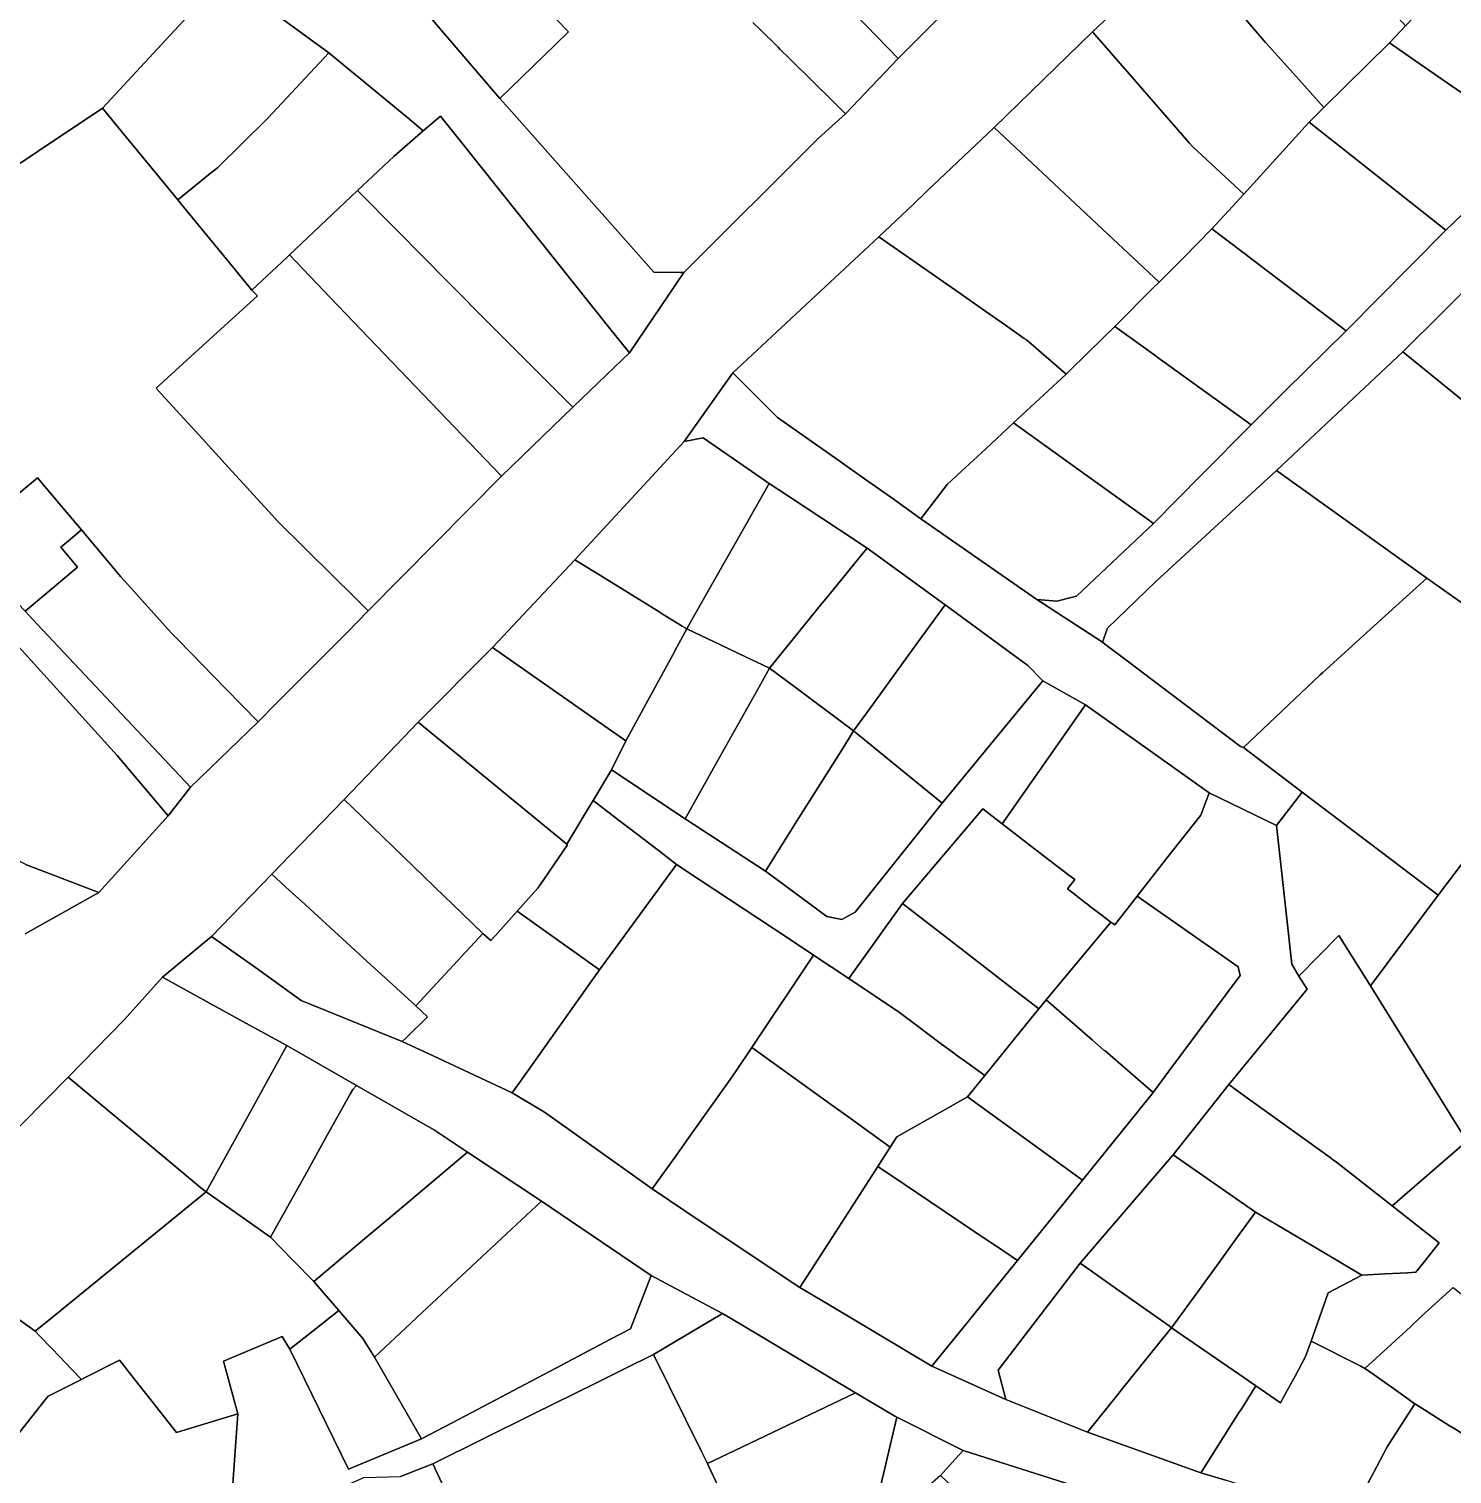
# Model space of a CAD drawing. Header units: inches. Extents: x 469561 to 471650, y 1000291 to 1003909.
# Drawn here: x 470920.8 to 471129.5, y 1000425.9 to 1000638 of the extents above; entities that cross this region are included whole.
import ezdxf

# ---------------------------------------------------------------- set-up
doc = ezdxf.new("R2010")
doc.units = ezdxf.units.IN
doc.header["$MEASUREMENT"] = 0
doc.layers.add('Gulele_10_08_New_Parcel', color=7, linetype='Continuous')

msp = doc.modelspace()

# ---------------------------------------------------------------- linework, layer by layer
at = {"layer": 'Gulele_10_08_New_Parcel'}
for points in [[(471026.8093, 1000668.3793), (471031.3986, 1000672.8843), (471034.7279, 1000676.1523), (471035.9494, 1000677.3514), (471064.296, 1000649.5757), (471063.9754, 1000649.2714), (471060.7964, 1000646.2539), (471048.285, 1000633.6128), (471027.8189, 1000654.7439), (471027.6516, 1000657.0037), (471027.4561, 1000659.6437)], [(471090.1893, 1000650.0793), (471095.8631, 1000656.1909), (471096.4093, 1000656.7793), (471100.4693, 1000661.0793), (471108.577, 1000653.4241), (471110.8865, 1000651.2435), (471110.9866, 1000651.1358), (471118.4693, 1000643.0793), (471122.6991, 1000638.4067), (471120.3198, 1000635.904), (471120.1748, 1000635.761), (471110.6981, 1000626.4169), (471107.0683, 1000630.4822), (471102.2493, 1000635.8793), (471102.1778, 1000635.9635), (471096.6417, 1000642.4819)], [(470975.8708, 1000645.4748), (470982.1047, 1000651.7086), (470982.5935, 1000652.1974), (470984.3189, 1000653.6573), (470986.3206, 1000651.588), (470987.9523, 1000649.9012), (470999.9232, 1000637.526), (470996.2769, 1000633.9905), (470989.8554, 1000627.7641), (470983.9915, 1000634.5862), (470978.1497, 1000641.3828), (470977.6894, 1000641.9182), (470976.3282, 1000643.5019)], [(471076.7646, 1000637.532), (471079.2276, 1000639.834), (471090.1893, 1000650.0793), (471096.6417, 1000642.4819), (471102.1778, 1000635.9635), (471102.2493, 1000635.8793), (471107.0683, 1000630.4822), (471110.6981, 1000626.4169), (471108.537, 1000624.286), (471108.4602, 1000624.2014), (471098.9543, 1000613.7389), (471093.5482, 1000618.753), (471091.4426, 1000620.706), (471090.9804, 1000621.2358), (471082.1426, 1000631.367)], [(471120.3198, 1000635.904), (471122.6991, 1000638.4067), (471125.4611, 1000641.312), (471133.0787, 1000648.6558), (471135.5665, 1000646.7772), (471137.3041, 1000645.4651), (471137.8035, 1000646.1239), (471138.6926, 1000647.3811), (471152.5227, 1000637.5988), (471156.0471, 1000635.106), (471151.5293, 1000629.6793), (471151.1198, 1000629.3217), (471150.2463, 1000628.5589), (471142.2784, 1000621.601), (471141.7834, 1000621.1254), (471137.444, 1000624.1133), (471132.1289, 1000627.7729), (471123.589, 1000633.653)], [(470931.5905, 1000626.3642), (470948.9451, 1000645.1378), (470949.4477, 1000645.6815), (470964.7597, 1000634.472), (470955.8093, 1000624.8793), (470948.437, 1000617.604), (470947.3727, 1000616.7445), (470942.6183, 1000612.9046), (470940.6194, 1000615.3443), (470934.4365, 1000622.8906)], [(471062.3552, 1000623.4805), (471076.7646, 1000637.532), (471082.1426, 1000631.367), (471090.9804, 1000621.2358), (471091.4426, 1000620.706), (471093.5482, 1000618.753), (471098.9543, 1000613.7389), (471097.3163, 1000611.9361), (471094.3066, 1000608.6235), (471090.1064, 1000604.3969), (471086.5437, 1000600.8119), (471082.0049, 1000605.0655), (471079.0535, 1000607.8315)], [(471108.537, 1000624.286), (471110.6981, 1000626.4169), (471120.1748, 1000635.761), (471120.3198, 1000635.904), (471123.589, 1000633.653), (471132.1289, 1000627.7729), (471137.444, 1000624.1133), (471141.7834, 1000621.1254), (471128.585, 1000608.4445), (471112.2533, 1000621.3494), (471111.6273, 1000621.8441)], [(470942.6183, 1000612.9046), (470947.3727, 1000616.7445), (470948.437, 1000617.604), (470955.8093, 1000624.8793), (470964.7597, 1000634.472), (470976.3468, 1000624.8986), (470978.6281, 1000623.0138), (470974.3587, 1000619.3175), (470968.977, 1000614.2413), (470968.0665, 1000613.3824), (470958.9819, 1000604.8136), (470958.6427, 1000604.4936), (470953.4909, 1000599.6344), (470949.7459, 1000604.2052), (470942.9827, 1000612.4598)], [(470968.977, 1000614.2413), (470974.3587, 1000619.3175), (470978.6281, 1000623.0138), (470981.1293, 1000625.1793), (470984.4556, 1000621.0105), (471006.0074, 1000593.9998), (471008.8597, 1000590.425), (471005.5198, 1000587.2205), (471000.5487, 1000582.451), (470988.4119, 1000594.6718), (470982.4384, 1000600.6867), (470974.7298, 1000608.4487), (470974.2069, 1000608.9752), (470969.6485, 1000613.5651)], [(471045.4397, 1000607.46), (471050.4715, 1000612.2255), (471052.5022, 1000614.1488), (471062.3552, 1000623.4805), (471079.0535, 1000607.8315), (471082.0049, 1000605.0655), (471086.5437, 1000600.8119), (471085.6942, 1000599.957), (471080.0761, 1000594.3036), (471078.4051, 1000592.6744), (471073.4989, 1000587.8908), (471072.9161, 1000587.3226), (471067.443, 1000592.038), (471067.0987, 1000592.3346), (471066.782, 1000592.5557), (471064.0267, 1000594.4799), (471061.6424, 1000596.1449), (471056.5232, 1000599.7199), (471051.0661, 1000603.5308)], [(471094.3066, 1000608.6235), (471097.3163, 1000611.9361), (471098.9543, 1000613.7389), (471108.4602, 1000624.2014), (471108.537, 1000624.286), (471111.6273, 1000621.8441), (471112.2533, 1000621.3494), (471128.585, 1000608.4445), (471113.9965, 1000593.6771), (471101.3649, 1000603.2656), (471099.0579, 1000605.0168)], [(470958.9819, 1000604.8136), (470968.0665, 1000613.3824), (470968.977, 1000614.2413), (470969.6485, 1000613.5651), (470974.2069, 1000608.9752), (470974.7298, 1000608.4487), (470982.4384, 1000600.6867), (470988.4119, 1000594.6718), (471000.5487, 1000582.451), (470990.1039, 1000572.3431), (470964.9329, 1000598.6047), (470963.0279, 1000600.5923)], [(471122.2772, 1000590.5819), (471133.7751, 1000601.9819), (471140.1113, 1000608.2641), (471143.3339, 1000611.4593), (471145.5631, 1000609.0328), (471147.3563, 1000607.0809), (471151.3788, 1000602.7024), (471152.3255, 1000601.8293), (471154.3219, 1000599.9882), (471157.7862, 1000596.7934), (471158.3046, 1000596.4139), (471161.7731, 1000593.8744), (471156.392, 1000584.3387), (471156.8579, 1000575.1979), (471156.3495, 1000572.9939), (471153.5818, 1000566.6929), (471152.5891, 1000567.4616), (471144.1883, 1000572.8011), (471143.3836, 1000573.4541)], [(471080.0761, 1000594.3036), (471085.6942, 1000599.957), (471086.5437, 1000600.8119), (471090.1064, 1000604.3969), (471094.3066, 1000608.6235), (471099.0579, 1000605.0168), (471101.3649, 1000603.2656), (471113.9965, 1000593.6771), (471105.0042, 1000584.8001), (471100.0346, 1000579.8941), (471096.5473, 1000582.4118), (471094.6241, 1000583.8003), (471086.2276, 1000589.8624), (471085.4129, 1000590.4506)], [(471024.0493, 1000587.5016), (471045.4397, 1000607.46), (471051.0661, 1000603.5308), (471056.5232, 1000599.7199), (471061.6424, 1000596.1449), (471064.0267, 1000594.4799), (471066.782, 1000592.5557), (471067.0987, 1000592.3346), (471067.443, 1000592.038), (471072.9161, 1000587.3226), (471069.6256, 1000584.2683), (471065.2079, 1000580.1678), (471061.1179, 1000576.3714), (471057.4963, 1000573.0097), (471055.4637, 1000571.1231), (471051.6152, 1000566.1112), (471047.1818, 1000569.2462), (471043.3601, 1000571.9487), (471039.4207, 1000574.7343), (471030.5893, 1000580.9793)], [(470939.4522, 1000585.2588), (470945.1305, 1000590.4385), (470954.3296, 1000598.8298), (470953.4909, 1000599.6344), (470958.6427, 1000604.4936), (470958.9819, 1000604.8136), (470963.0279, 1000600.5923), (470964.9329, 1000598.6047), (470990.1039, 1000572.3431), (470970.562, 1000552.5766), (470968.6363, 1000554.4804), (470961.7204, 1000561.3176), (470960.5191, 1000562.5053), (470958.0516, 1000564.9448), (470957.3449, 1000565.6434), (470956.3951, 1000566.6847), (470950.0694, 1000573.6194), (470945.7362, 1000578.3698), (470940.2028, 1000584.4359)], [(471065.2079, 1000580.1678), (471069.6256, 1000584.2683), (471072.9161, 1000587.3226), (471073.4989, 1000587.8908), (471078.4051, 1000592.6744), (471080.0761, 1000594.3036), (471085.4129, 1000590.4506), (471086.2276, 1000589.8624), (471094.6241, 1000583.8003), (471096.5473, 1000582.4118), (471100.0346, 1000579.8941), (471092.7876, 1000572.5565), (471085.7146, 1000565.3952), (471084.3109, 1000566.4064), (471073.755, 1000574.0106)], [(471103.7509, 1000573.1715), (471111.8591, 1000580.7913), (471122.2772, 1000590.5819), (471143.3836, 1000573.4541), (471144.1883, 1000572.8011), (471152.5891, 1000567.4616), (471148.5467, 1000560.1738), (471147.5344, 1000558.3488), (471142.4796, 1000545.6051), (471137.1946, 1000549.3364), (471136.6013, 1000549.7553), (471125.8209, 1000557.3665)], [(471016.884, 1000577.4473), (471024.0493, 1000587.5016), (471030.5893, 1000580.9793), (471039.4207, 1000574.7343), (471043.3601, 1000571.9487), (471047.1818, 1000569.2462), (471051.6152, 1000566.1112), (471068.6183, 1000554.2444), (471078.2635, 1000547.969), (471078.5583, 1000547.7463), (471081.6632, 1000545.4002), (471098.4993, 1000532.6793), (471098.9097, 1000532.5199), (471104.8894, 1000527.9836), (471107.5502, 1000525.965), (471103.7503, 1000521.1145), (471093.8832, 1000525.9047), (471075.7592, 1000538.7916), (471069.4875, 1000542.3027), (471067.2957, 1000544.5701), (471064.5666, 1000546.5735), (471055.1593, 1000553.4793), (471053.0125, 1000555.0406), (471043.7148, 1000561.8023), (471039.5135, 1000564.5797), (471037.2097, 1000566.1027), (471032.2066, 1000569.4102), (471029.3793, 1000571.2793), (471019.6805, 1000577.9763)], [(471051.6152, 1000566.1112), (471055.4637, 1000571.1231), (471057.4963, 1000573.0097), (471061.1179, 1000576.3714), (471065.2079, 1000580.1678), (471073.755, 1000574.0106), (471084.3109, 1000566.4064), (471085.7146, 1000565.3952), (471080.5548, 1000560.5221), (471074.4376, 1000554.7447), (471073.6713, 1000554.5531), (471071.5736, 1000554.0287), (471068.6183, 1000554.2444)], [(470899.0667, 1000575.2987), (470901.6558, 1000576.7109), (470903.4007, 1000574.477), (470911.2493, 1000563.2793), (470912.025, 1000562.3075), (470917.5517, 1000555.3843), (470918.0435, 1000554.8608), (470920.2388, 1000552.524), (470922.0133, 1000550.6351), (470944.4793, 1000526.721), (470941.2196, 1000522.5123), (470933.7193, 1000531.3793), (470916.3873, 1000550.4634), (470912.4865, 1000554.9293), (470905.5396, 1000562.8825), (470903.6566, 1000567.1193)], [(471000.8611, 1000560.0639), (471016.884, 1000577.4473), (471019.6805, 1000577.9763), (471029.3793, 1000571.2793), (471026.0007, 1000565.3284), (471021.3509, 1000557.1384), (471017.8136, 1000550.9079), (471017.2619, 1000549.9362), (471016.6179, 1000550.3339), (471013.8301, 1000552.0554), (471013.214, 1000552.4358), (471012.4277, 1000552.9214), (471003.9746, 1000558.1413), (471003.4866, 1000558.4426)], [(470912.025, 1000562.3075), (470912.9282, 1000563.1196), (470916.2227, 1000566.082), (470918.0239, 1000567.7016), (470919.46, 1000568.9929), (470919.0029, 1000569.5655), (470922.0441, 1000572.1185), (470925.7412, 1000567.7144), (470928.4785, 1000564.4536), (470926.8994, 1000563.128), (470925.4524, 1000561.9133), (470927.9208, 1000558.9729), (470922.6534, 1000554.5511), (470920.2388, 1000552.524), (470918.0435, 1000554.8608), (470917.5517, 1000555.3843)], [(471078.2635, 1000547.969), (471078.9755, 1000550.0336), (471086.0236, 1000556.8682), (471098.9032, 1000568.7132), (471103.7509, 1000573.1715), (471125.8209, 1000557.3665), (471121.2743, 1000553.2539), (471110.5592, 1000543.5616), (471110.1583, 1000543.199), (471098.9097, 1000532.5199), (471098.4993, 1000532.6793), (471081.6632, 1000545.4002), (471078.5583, 1000547.7463)], [(471017.2619, 1000549.9362), (471017.8136, 1000550.9079), (471021.3509, 1000557.1384), (471026.0007, 1000565.3284), (471029.3793, 1000571.2793), (471032.2066, 1000569.4102), (471037.2097, 1000566.1027), (471039.5135, 1000564.5797), (471043.7148, 1000561.8023), (471042.9744, 1000560.8896), (471037.6896, 1000554.3743), (471037.1034, 1000553.6517), (471029.4303, 1000544.1922), (471028.3745, 1000544.6906), (471025.902, 1000545.8577), (471021.2148, 1000548.0703), (471020.4652, 1000548.4241)], [(470920.2388, 1000552.524), (470922.6534, 1000554.5511), (470927.9208, 1000558.9729), (470925.4524, 1000561.9133), (470926.8994, 1000563.128), (470928.4785, 1000564.4536), (470934.2493, 1000557.5793), (470934.8318, 1000556.9347), (470941.6593, 1000549.3793), (470942.677, 1000548.333), (470949.6673, 1000541.1463), (470954.3894, 1000536.2916), (470944.4793, 1000526.721), (470922.0133, 1000550.6351)], [(471029.4303, 1000544.1922), (471037.1034, 1000553.6517), (471037.6896, 1000554.3743), (471042.9744, 1000560.8896), (471043.7148, 1000561.8023), (471053.0125, 1000555.0406), (471055.1593, 1000553.4793), (471050.9273, 1000547.6382), (471049.6489, 1000545.8738), (471044.3223, 1000538.5219), (471041.7498, 1000534.9714), (471040.9442, 1000535.5743), (471033.1639, 1000541.3977)], [(470988.7684, 1000547.2154), (471000.8611, 1000560.0639), (471003.4866, 1000558.4426), (471003.9746, 1000558.1413), (471012.4277, 1000552.9214), (471013.214, 1000552.4358), (471013.8301, 1000552.0554), (471016.6179, 1000550.3339), (471017.2619, 1000549.9362), (471015.8217, 1000547.282), (471015.2102, 1000546.155), (471010.983, 1000538.3641), (471010.5889, 1000537.6378), (471008.3516, 1000533.5145), (471005.2493, 1000535.6849), (470996.0932, 1000542.0908)], [(471098.9097, 1000532.5199), (471110.1583, 1000543.199), (471110.5592, 1000543.5616), (471121.2743, 1000553.2539), (471125.8209, 1000557.3665), (471136.6013, 1000549.7553), (471137.1946, 1000549.3364), (471142.4796, 1000545.6051), (471140.7016, 1000538.9907), (471140.5907, 1000538.5783), (471138.0214, 1000528.9743), (471136.8553, 1000525.1014), (471135.0059, 1000520.8125), (471134.9672, 1000520.7615), (471127.4578, 1000510.8627), (471120.7663, 1000515.939), (471107.5502, 1000525.965), (471104.8894, 1000527.9836)], [(471041.7498, 1000534.9714), (471044.3223, 1000538.5219), (471049.6489, 1000545.8738), (471050.9273, 1000547.6382), (471055.1593, 1000553.4793), (471064.5666, 1000546.5735), (471067.2957, 1000544.5701), (471069.4875, 1000542.3027), (471054.7495, 1000524.3903), (471054.4463, 1000524.6371)], [(470892.9693, 1000530.8793), (470898.7879, 1000535.2238), (470900.2051, 1000536.2819), (470900.8692, 1000536.8377), (470904.9103, 1000540.2202), (470907.4411, 1000542.3386), (470907.893, 1000542.749), (470913.1305, 1000547.5057), (470914.4569, 1000548.7103), (470916.3873, 1000550.4634), (470933.7193, 1000531.3793), (470941.2196, 1000522.5123), (470931.0395, 1000511.2731), (470920.4475, 1000515.3333), (470914.9346, 1000518.1059), (470911.8221, 1000519.6713), (470910.3852, 1000520.3939), (470902.7756, 1000524.9753), (470897.7105, 1000528.0248)], [(471006.2171, 1000529.2483), (471008.3516, 1000533.5145), (471010.5889, 1000537.6378), (471010.983, 1000538.3641), (471015.2102, 1000546.155), (471015.8217, 1000547.282), (471017.2619, 1000549.9362), (471020.4652, 1000548.4241), (471021.2148, 1000548.0703), (471025.902, 1000545.8577), (471028.3745, 1000544.6906), (471029.4303, 1000544.1922), (471027.3386, 1000540.4623), (471026.9567, 1000539.7814), (471022.1261, 1000531.1677), (471017.0293, 1000522.0793)], [(470977.8849, 1000536.2563), (470988.7684, 1000547.2154), (470996.0932, 1000542.0908), (471005.2493, 1000535.6849), (471008.3516, 1000533.5145), (471006.2171, 1000529.2483), (471003.5356, 1000524.7655), (471002.0925, 1000522.3529), (471001.4562, 1000521.2891), (470999.6999, 1000518.3529)], [(471003.5356, 1000524.7655), (471006.2171, 1000529.2483), (471017.0293, 1000522.0793), (471018.3241, 1000521.2379), (471022.3898, 1000518.5959), (471028.8256, 1000514.4138), (471031.8181, 1000512.2009), (471037.8196, 1000507.7627), (471040.0114, 1000507.3093), (471041.9765, 1000508.3674), (471054.7495, 1000524.3903), (471069.4875, 1000542.3027), (471075.7592, 1000538.7916), (471063.5111, 1000521.3627), (471060.6938, 1000523.5278), (471053.2886, 1000514.7933), (471050.0289, 1000510.9485), (471048.9298, 1000509.6522), (471041.0337, 1000498.6394), (471035.8545, 1000502.0943), (471032.1397, 1000504.5522), (471019.0992, 1000513.1805), (471015.7503, 1000515.3963), (471013.0618, 1000517.4585), (471008.7922, 1000520.7335), (471007.4122, 1000521.792)], [(471017.0293, 1000522.0793), (471022.1261, 1000531.1677), (471026.9567, 1000539.7814), (471027.3386, 1000540.4623), (471029.4303, 1000544.1922), (471033.1639, 1000541.3977), (471040.9442, 1000535.5743), (471041.7498, 1000534.9714), (471040.98, 1000533.7469), (471039.9473, 1000532.1043), (471033.7306, 1000522.2159), (471028.8256, 1000514.4138), (471022.3898, 1000518.5959), (471018.3241, 1000521.2379)], [(471063.5111, 1000521.3627), (471075.7592, 1000538.7916), (471093.8832, 1000525.9047), (471092.6475, 1000522.6094), (471087.6469, 1000516.2302), (471083.3314, 1000510.7248), (471080.0548, 1000506.5449), (471079.4664, 1000506.898), (471077.9938, 1000508.0297), (471076.4599, 1000509.2086), (471076.0947, 1000509.4892), (471075.61, 1000509.8617), (471074.1205, 1000511.0064), (471073.1112, 1000511.7821), (471074.1755, 1000513.167), (471073.3157, 1000513.8278), (471068.2893, 1000517.6906), (471064.6097, 1000520.5184)], [(470967.0014, 1000524.9193), (470977.8849, 1000536.2563), (470999.6999, 1000518.3529), (470999.803, 1000518.2683), (470995.7569, 1000512.4085), (470995.4194, 1000511.9196), (470992.3831, 1000508.5163), (470989.2118, 1000504.9617), (470988.5416, 1000504.2105), (470987.3788, 1000505.2445), (470982.881, 1000509.5872), (470981.7302, 1000510.6984), (470969.6003, 1000522.41)], [(471028.8256, 1000514.4138), (471033.7306, 1000522.2159), (471039.9473, 1000532.1043), (471040.98, 1000533.7469), (471041.7498, 1000534.9714), (471054.4463, 1000524.6371), (471054.7495, 1000524.3903), (471041.9765, 1000508.3674), (471040.0114, 1000507.3093), (471037.8196, 1000507.7627), (471031.8181, 1000512.2009)], [(471053.2379, 1000441.7816), (471058.5335, 1000448.3214), (471061.4433, 1000451.9149), (471062.812, 1000453.6051), (471065.7841, 1000457.2755), (471067.4557, 1000459.345), (471075.3072, 1000469.0659), (471083.2678, 1000478.9441), (471085.6616, 1000481.9145), (471087.9782, 1000485.0312), (471098.4143, 1000499.0717), (471098.1293, 1000500.3793), (471088.241, 1000507.2924), (471083.3314, 1000510.7248), (471087.6469, 1000516.2302), (471092.6475, 1000522.6094), (471093.8832, 1000525.9047), (471103.7503, 1000521.1145), (471104.4412, 1000514.9394), (471106.0285, 1000500.7532), (471107.0593, 1000498.9793), (471108.2793, 1000497.0793), (471096.7793, 1000483.0793), (471088.5891, 1000472.7995), (471084.97, 1000468.5691), (471074.9693, 1000456.8793), (471062.9393, 1000441.1793), (471064.0893, 1000436.8793)], [(471103.7503, 1000521.1145), (471107.5502, 1000525.965), (471120.7663, 1000515.939), (471127.4578, 1000510.8627), (471117.5308, 1000497.5475), (471112.9093, 1000504.9793), (471107.0593, 1000498.9793), (471106.0285, 1000500.7532), (471104.4412, 1000514.9394)], [(470956.4202, 1000513.9603), (470959.167, 1000516.8052), (470967.0014, 1000524.9193), (470969.6003, 1000522.41), (470981.7302, 1000510.6984), (470982.881, 1000509.5872), (470987.3788, 1000505.2445), (470977.5106, 1000494.6158), (470972.9694, 1000498.781), (470970.9882, 1000500.5983), (470960.745, 1000509.9935), (470959.0696, 1000511.5302)], [(470992.3831, 1000508.5163), (470995.4194, 1000511.9196), (470995.7569, 1000512.4085), (470999.803, 1000518.2683), (470999.6999, 1000518.3529), (471001.4562, 1000521.2891), (471002.0925, 1000522.3529), (471003.5356, 1000524.7655), (471007.4122, 1000521.792), (471008.7922, 1000520.7335), (471013.0618, 1000517.4585), (471015.7503, 1000515.3963), (471013.5117, 1000512.3163), (471010.3414, 1000507.9545), (471004.4889, 1000499.9024), (471001.7133, 1000501.8774)], [(471048.9298, 1000509.6522), (471050.0289, 1000510.9485), (471053.2886, 1000514.7933), (471060.6938, 1000523.5278), (471063.5111, 1000521.3627), (471064.6097, 1000520.5184), (471068.2893, 1000517.6906), (471073.3157, 1000513.8278), (471074.1755, 1000513.167), (471073.1112, 1000511.7821), (471074.1205, 1000511.0064), (471075.61, 1000509.8617), (471076.0947, 1000509.4892), (471076.4599, 1000509.2086), (471077.9938, 1000508.0297), (471079.4664, 1000506.898), (471069.9718, 1000495.5076), (471068.9076, 1000494.1959), (471067.6074, 1000495.2018), (471065.1558, 1000497.0986), (471058.6079, 1000502.1645)], [(470991.6558, 1000481.8667), (470994.5872, 1000485.9865), (471000.4375, 1000494.2086), (471004.4889, 1000499.9024), (471010.3414, 1000507.9545), (471013.5117, 1000512.3163), (471015.7503, 1000515.3963), (471019.0992, 1000513.1805), (471032.1397, 1000504.5522), (471035.8545, 1000502.0943), (471026.8182, 1000488.5181), (471024.5293, 1000485.0793), (471023.6379, 1000483.8289), (471017.5863, 1000475.3406), (471015.8427, 1000472.8948), (471012.1899, 1000467.7712), (471000.4666, 1000476.1291), (470996.3859, 1000479.0383)], [(470947.5774, 1000504.8151), (470956.4202, 1000513.9603), (470959.0696, 1000511.5302), (470960.745, 1000509.9935), (470970.9882, 1000500.5983), (470972.9694, 1000498.781), (470977.5106, 1000494.6158), (470979.2453, 1000493.0247), (470976.1107, 1000489.9541), (470975.5419, 1000489.3969), (470960.7283, 1000495.4432), (470953.9972, 1000500.2401)], [(471069.9718, 1000495.5076), (471079.4664, 1000506.898), (471080.0548, 1000506.5449), (471083.3314, 1000510.7248), (471088.241, 1000507.2924), (471098.1293, 1000500.3793), (471098.4143, 1000499.0717), (471087.9782, 1000485.0312), (471085.6616, 1000481.9145), (471078.6218, 1000488.0135), (471078.4655, 1000488.149), (471076.8028, 1000489.5895)], [(470975.5419, 1000489.3969), (470976.1107, 1000489.9541), (470979.2453, 1000493.0247), (470977.5106, 1000494.6158), (470987.3788, 1000505.2445), (470988.5416, 1000504.2105), (470989.2118, 1000504.9617), (470992.3831, 1000508.5163), (471001.7133, 1000501.8774), (471004.4889, 1000499.9024), (471000.4375, 1000494.2086), (470994.5872, 1000485.9865), (470991.6558, 1000481.8667), (470980.8099, 1000486.9351)], [(471041.0337, 1000498.6394), (471048.9298, 1000509.6522), (471058.6079, 1000502.1645), (471065.1558, 1000497.0986), (471067.6074, 1000495.2018), (471068.9076, 1000494.1959), (471068.2388, 1000493.3716), (471067.172, 1000492.0567), (471060.9798, 1000484.4244), (471057.8081, 1000486.7138), (471057.2443, 1000487.1208), (471055.9971, 1000488.0211), (471054.6364, 1000489.0033), (471050.6335, 1000492.0384), (471048.4693, 1000493.6793)], [(471096.7793, 1000483.0793), (471108.2793, 1000497.0793), (471107.0593, 1000498.9793), (471112.9093, 1000504.9793), (471117.5308, 1000497.5475), (471131.6893, 1000474.7793), (471120.7354, 1000465.2757), (471120.271, 1000465.6411), (471112.5582, 1000471.7102), (471111.9506, 1000472.148), (471111.6239, 1000472.3834), (471098.6481, 1000481.7328)], [(471026.8182, 1000488.5181), (471035.8545, 1000502.0943), (471041.0337, 1000498.6394), (471048.4693, 1000493.6793), (471050.6335, 1000492.0384), (471054.6364, 1000489.0033), (471055.9971, 1000488.0211), (471057.2443, 1000487.1208), (471057.8081, 1000486.7138), (471060.9798, 1000484.4244), (471058.4529, 1000481.3098), (471055.9555, 1000479.8879), (471048.0985, 1000475.4146), (471047.1159, 1000473.903), (471040.8725, 1000478.3985), (471038.3767, 1000480.1956), (471029.5915, 1000486.5212)], [(470926.5214, 1000484.1682), (470934.753, 1000492.5891), (470940.3697, 1000498.8412), (470947.296, 1000495.0272), (470952.5916, 1000492.1111), (470958.5965, 1000488.8044), (470952.6829, 1000478.0654), (470946.7694, 1000467.3264), (470946.0115, 1000467.9568), (470941.7554, 1000471.4969)], [(471058.4529, 1000481.3098), (471060.9798, 1000484.4244), (471067.172, 1000492.0567), (471068.2388, 1000493.3716), (471068.9076, 1000494.1959), (471069.9718, 1000495.5076), (471076.8028, 1000489.5895), (471078.4655, 1000488.149), (471078.6218, 1000488.0135), (471085.6616, 1000481.9145), (471083.2678, 1000478.9441), (471075.3072, 1000469.0659)], [(470946.7694, 1000467.3264), (470952.6829, 1000478.0654), (470958.5965, 1000488.8044), (470968.8152, 1000482.9382), (470968.3093, 1000482.3793), (470967.9701, 1000481.7705), (470964.3084, 1000475.1991), (470961.2415, 1000469.6951), (470960.3621, 1000468.1169), (470956.2311, 1000460.7032)], [(471012.1899, 1000467.7712), (471015.8427, 1000472.8948), (471017.5863, 1000475.3406), (471023.6379, 1000483.8289), (471024.5293, 1000485.0793), (471026.8182, 1000488.5181), (471029.5915, 1000486.5212), (471038.3767, 1000480.1956), (471040.8725, 1000478.3985), (471047.1159, 1000473.903), (471045.2902, 1000471.0655), (471039.1362, 1000461.501), (471033.8642, 1000453.3072), (471027.0117, 1000457.8801), (471017.1548, 1000464.4579)], [(470903.6958, 1000461.0216), (470906.2943, 1000463.6566), (470926.5214, 1000484.1682), (470941.7554, 1000471.4969), (470946.0115, 1000467.9568), (470946.7694, 1000467.3264), (470923.9611, 1000448.7355), (470921.6959, 1000446.8891), (470917.4808, 1000449.9397), (470917.1783, 1000450.1586), (470916.8049, 1000450.4289), (470912.0672, 1000453.8577), (470910.3793, 1000455.0793), (470909.8228, 1000455.5741), (470907.7914, 1000457.3802)], [(470956.2311, 1000460.7032), (470960.3621, 1000468.1169), (470961.2415, 1000469.6951), (470964.3084, 1000475.1991), (470967.9701, 1000481.7705), (470968.3093, 1000482.3793), (470968.8152, 1000482.9382), (470980.2493, 1000476.3793), (470985.0893, 1000473.1793), (470974.7272, 1000464.4343), (470971.5149, 1000461.7233), (470969.411, 1000459.9477), (470962.5704, 1000454.1746), (470961.8847, 1000454.8807), (470960.2656, 1000456.5483), (470959.4008, 1000457.4389)], [(471088.5891, 1000472.7995), (471096.7793, 1000483.0793), (471098.6481, 1000481.7328), (471111.6239, 1000472.3834), (471111.9506, 1000472.148), (471112.5582, 1000471.7102), (471120.271, 1000465.6411), (471120.7354, 1000465.2757), (471127.6166, 1000459.861), (471125.2915, 1000456.9062), (471124.2229, 1000455.5482), (471122.9867, 1000455.482), (471119.7251, 1000455.3073), (471116.3043, 1000455.124), (471110.9642, 1000458.2775), (471100.6687, 1000464.3574)], [(471045.2902, 1000471.0655), (471047.1159, 1000473.903), (471048.0985, 1000475.4146), (471055.9555, 1000479.8879), (471058.4529, 1000481.3098), (471075.3072, 1000469.0659), (471067.4557, 1000459.345), (471065.7841, 1000457.2755), (471062.8403, 1000459.2564), (471061.6303, 1000460.0705), (471059.0851, 1000461.7832), (471049.1744, 1000468.4519)], [(470962.5704, 1000454.1746), (470969.411, 1000459.9477), (470971.5149, 1000461.7233), (470974.7272, 1000464.4343), (470985.0893, 1000473.1793), (470995.9703, 1000466.0017), (470987.8935, 1000458.455), (470977.7328, 1000448.9613), (470976.7569, 1000448.0495), (470971.4644, 1000443.1044), (470969.7613, 1000445.8483), (470966.2254, 1000449.9424)], [(471074.9693, 1000456.8793), (471084.97, 1000468.5691), (471088.5891, 1000472.7995), (471100.6687, 1000464.3574), (471098.0581, 1000460.7596), (471097.1575, 1000459.5185), (471095.4329, 1000457.1417), (471092.0667, 1000452.5025), (471088.377, 1000447.4175), (471088.0192, 1000447.67), (471080.1427, 1000453.2284), (471075.6003, 1000456.434)], [(471033.8642, 1000453.3072), (471039.1362, 1000461.501), (471045.2902, 1000471.0655), (471049.1744, 1000468.4519), (471059.0851, 1000461.7832), (471061.6303, 1000460.0705), (471062.8403, 1000459.2564), (471065.7841, 1000457.2755), (471062.812, 1000453.6051), (471061.4433, 1000451.9149), (471058.5335, 1000448.3214), (471053.2379, 1000441.7816), (471038.1559, 1000450.754)], [(470921.6959, 1000446.8891), (470923.9611, 1000448.7355), (470946.7694, 1000467.3264), (470956.2311, 1000460.7032), (470959.4008, 1000457.4389), (470960.2656, 1000456.5483), (470961.8847, 1000454.8807), (470962.5704, 1000454.1746), (470966.2254, 1000449.9424), (470962.4692, 1000446.949), (470959.0696, 1000444.2398), (470957.9342, 1000446.1321), (470949.3393, 1000442.4793), (470951.4093, 1000434.7793), (470943.7187, 1000432.4316), (470942.417, 1000432.0342), (470938.2538, 1000437.3328), (470936.5823, 1000439.4602), (470934.643, 1000441.9283), (470934.0907, 1000442.6313), (470928.9628, 1000440.0569), (470928.4936, 1000439.8214), (470925.9451, 1000442.4711), (470925.4433, 1000442.9929), (470922.435, 1000446.1206)], [(470971.4644, 1000443.1044), (470976.7569, 1000448.0495), (470977.7328, 1000448.9613), (470987.8935, 1000458.455), (470995.9703, 1000466.0017), (471012.0593, 1000455.0793), (471009.0274, 1000447.2675), (471006.0756, 1000445.7096), (470998.186, 1000441.5456), (470995.3994, 1000440.075), (470991.8833, 1000438.2192), (470983.8798, 1000433.9952), (470978.3715, 1000431.088)], [(471088.377, 1000447.4175), (471092.0667, 1000452.5025), (471095.4329, 1000457.1417), (471097.1575, 1000459.5185), (471098.0581, 1000460.7596), (471100.6687, 1000464.3574), (471110.9642, 1000458.2775), (471116.3043, 1000455.124), (471111.3551, 1000452.508), (471108.8341, 1000445.4278), (471108.0321, 1000443.1754), (471106.4837, 1000440.3167), (471105.3253, 1000438.1783), (471104.3556, 1000436.388), (471100.7498, 1000438.8625), (471098.9789, 1000440.0869)], [(471062.9393, 1000441.1793), (471074.9693, 1000456.8793), (471075.6003, 1000456.434), (471080.1427, 1000453.2284), (471088.0192, 1000447.67), (471088.377, 1000447.4175), (471087.8876, 1000446.8095), (471085.4507, 1000443.7825), (471081.1895, 1000438.4893), (471080.4901, 1000437.6204), (471076.0293, 1000432.0793), (471064.0893, 1000436.8793)], [(471116.7353, 1000441.4471), (471121.157, 1000445.5063), (471123.3969, 1000447.5626), (471124.9987, 1000449.0332), (471129.6738, 1000453.325), (471130.5913, 1000452.5617), (471132.3504, 1000451.0983), (471135.6149, 1000448.3825), (471135.984, 1000448.0754), (471142.7713, 1000441.4471), (471140.464, 1000439.2755), (471138.8394, 1000437.7464), (471136.5654, 1000435.6062), (471131.9539, 1000431.266), (471129.899, 1000432.5639), (471129.0049, 1000433.1287), (471124.9374, 1000435.6979), (471124.0637, 1000436.2498), (471121.2533, 1000438.2429), (471117.2524, 1000441.0803)], [(470908.2916, 1000433.7396), (470908.4096, 1000433.9017), (470910.0022, 1000436.2917), (470912.6593, 1000440.2793), (470915.4079, 1000445.7864), (470917.4808, 1000449.9397), (470921.6959, 1000446.8891), (470922.435, 1000446.1206), (470925.4433, 1000442.9929), (470925.9451, 1000442.4711), (470928.4936, 1000439.8214), (470923.6293, 1000437.3793), (470922.9823, 1000436.5641), (470916.993, 1000429.0179), (470916.0893, 1000427.8793), (470912.5385, 1000430.5479), (470912.0717, 1000430.8987)], [(470959.0696, 1000444.2398), (470962.4692, 1000446.949), (470966.2254, 1000449.9424), (470969.7613, 1000445.8483), (470971.4644, 1000443.1044), (470978.3715, 1000431.088), (470967.6798, 1000426.641)], [(471012.3852, 1000443.4717), (471022.5354, 1000449.4829), (471025.2464, 1000447.8667), (471041.9993, 1000437.8793), (471024.3079, 1000429.394), (471020.2981, 1000427.4708), (471019.4669, 1000429.1515)], [(471076.0293, 1000432.0793), (471080.4901, 1000437.6204), (471081.1895, 1000438.4893), (471085.4507, 1000443.7825), (471087.8876, 1000446.8095), (471088.377, 1000447.4175), (471098.9789, 1000440.0869), (471100.7498, 1000438.8625), (471098.6679, 1000435.5752), (471098.2129, 1000434.8568), (471092.867, 1000426.416), (471092.6898, 1000426.1362)], [(471092.6898, 1000426.1362), (471092.867, 1000426.416), (471098.2129, 1000434.8568), (471098.6679, 1000435.5752), (471100.7498, 1000438.8625), (471104.3556, 1000436.388), (471105.3253, 1000438.1783), (471106.4837, 1000440.3167), (471108.0321, 1000443.1754), (471108.8341, 1000445.4278), (471116.1224, 1000441.7559), (471116.7353, 1000441.4471), (471117.2524, 1000441.0803), (471121.2533, 1000438.2429), (471124.0637, 1000436.2498), (471121.6569, 1000432.5318), (471119.9775, 1000429.9376), (471118.463, 1000427.0547), (471114.2961, 1000419.1229), (471098.7685, 1000424.2694), (471096.2988, 1000425.0278)], [(470909.4903, 1000418.0309), (470916.0893, 1000427.8793), (470916.993, 1000429.0179), (470922.9823, 1000436.5641), (470923.6293, 1000437.3793), (470928.4936, 1000439.8214), (470928.9628, 1000440.0569), (470934.0907, 1000442.6313), (470934.643, 1000441.9283), (470936.5823, 1000439.4602), (470938.2538, 1000437.3328), (470942.417, 1000432.0342), (470943.7187, 1000432.4316), (470951.4093, 1000434.7793), (470950.4993, 1000421.7793), (470926.4267, 1000410.84), (470926.1456, 1000410.6682), (470921.3174, 1000407.7176), (470918.0141, 1000410.5981), (470916.1721, 1000412.2043), (470913.7867, 1000414.2844), (470911.3913, 1000416.3732)], [(470980.0165, 1000427.4644), (470994.7073, 1000434.7295), (471003.9302, 1000439.2905), (471008.1169, 1000441.3609), (471012.3852, 1000443.4717), (471019.4669, 1000429.1515), (471020.2981, 1000427.4708), (471020.8248, 1000426.4057), (471026.2793, 1000414.7793), (471021.2345, 1000412.3212), (471020.3457, 1000411.8882), (471020.1757, 1000411.8053), (471016.8865, 1000410.2027), (470997.4847, 1000400.7492), (470992.1763, 1000398.1627), (470989.9849, 1000407.2591), (470985.7778, 1000415.0905)], [(471020.2981, 1000427.4708), (471024.3079, 1000429.394), (471041.9993, 1000437.8793), (471047.7944, 1000434.4367), (471048.0593, 1000434.2793), (471045.5593, 1000423.4793), (471039.0084, 1000420.5232), (471031.1431, 1000416.9741), (471030.4912, 1000416.6799), (471026.2793, 1000414.7793), (471020.8248, 1000426.4057)], [(471045.252, 1000419.5134), (471045.5593, 1000423.4793), (471048.0593, 1000434.2793), (471047.7944, 1000434.4367), (471057.8201, 1000429.3854), (471056.6497, 1000428.1117), (471054.4642, 1000425.7334), (471052.4933, 1000423.9596), (471049.3398, 1000420.9047)], [(471114.2961, 1000419.1229), (471118.463, 1000427.0547), (471119.9775, 1000429.9376), (471121.6569, 1000432.5318), (471124.0637, 1000436.2498), (471124.9374, 1000435.6979), (471129.0049, 1000433.1287), (471129.899, 1000432.5639), (471131.9539, 1000431.266), (471133.0917, 1000430.3908), (471136.1632, 1000428.0282), (471136.7794, 1000427.5542), (471138.9588, 1000424.7294), (471146.2711, 1000415.252), (471148.18, 1000412.2295), (471148.021, 1000410.5857), (471146.059, 1000409.26), (471143.6728, 1000408.9949), (471141.4959, 1000409.7454), (471134.7523, 1000412.0704), (471129.1551, 1000414.0001), (471121.392, 1000416.6765), (471119.6003, 1000417.2942)], [(471054.4642, 1000425.7334), (471056.6497, 1000428.1117), (471057.8201, 1000429.3854), (471074.8584, 1000423.9624), (471073.4346, 1000421.4753), (471070.6257, 1000416.5687), (471070.2825, 1000416.735), (471057.535, 1000422.9116)], [(470928.9693, 1000405.7793), (470933.8712, 1000407.9982), (470940.0346, 1000410.788), (470950.6695, 1000415.6019), (470962.0974, 1000420.7748), (470962.5704, 1000422.194), (470964.8728, 1000423.2106), (470965.6755, 1000423.5651), (470969.716, 1000425.3492), (470969.856, 1000425.411), (470975.2793, 1000425.5793), (470980.0165, 1000427.4644), (470985.7778, 1000415.0905), (470965.9694, 1000404.4492), (470943.4032, 1000392.3264), (470935.9532, 1000398.418), (470932.5378, 1000401.2106), (470929.0293, 1000404.0793)]]:
    msp.add_lwpolyline(points, close=True, dxfattribs=at)
for points in [[(471027.8189, 1000654.7439), (471048.285, 1000633.6128), (471040.5471, 1000625.532), (471038.8803, 1000627.1728), (471032.4265, 1000633.5261), (471030.9201, 1000635.0091), (471030.6563, 1000635.2687), (471028.022, 1000637.862), (471026.9508, 1000638.9165)], [(471026.9508, 1000638.9165), (471028.022, 1000637.862), (471030.6563, 1000635.2687), (471030.9201, 1000635.0091), (471032.4265, 1000633.5261), (471038.8803, 1000627.1728), (471040.5471, 1000625.532), (471036.5356, 1000621.8955), (471036.3393, 1000621.7176), (471016.8533, 1000602.2218), (471016.3711, 1000602.228), (471012.4478, 1000602.2783), (471008.6631, 1000606.5477), (471004.8693, 1000610.8273), (470991.1827, 1000626.2668), (470989.8554, 1000627.7641), (470996.2769, 1000633.9905), (470999.9232, 1000637.526), (470987.9523, 1000649.9012)], [(470920.2537, 1000505.2081), (470931.0395, 1000511.2731), (470941.2196, 1000522.5123), (470944.4793, 1000526.721), (470954.3894, 1000536.2916), (470957.0188, 1000538.9393), (470961.1069, 1000543.0558), (470967.3917, 1000549.3843), (470970.562, 1000552.5766), (470990.1039, 1000572.3431), (471000.5487, 1000582.451), (471005.5198, 1000587.2205), (471008.8597, 1000590.425), (471016.8533, 1000602.2218), (471036.3393, 1000621.7176), (471036.5356, 1000621.8955), (471040.5471, 1000625.532), (471048.285, 1000633.6128), (471060.7964, 1000646.2539)], [(470948.9451, 1000645.1378), (470931.5905, 1000626.3642), (470922.1657, 1000620.0383), (470917.6997, 1000617.0407), (470914.6079, 1000614.9656), (470909.2452, 1000611.3661), (470899.428, 1000623.592), (470897.2088, 1000626.2517), (470894.3036, 1000629.7335), (470890.513, 1000634.3447), (470888.6725, 1000636.5835), (470883.4843, 1000642.8947)], [(470978.1497, 1000641.3828), (470983.9915, 1000634.5862), (470989.8554, 1000627.7641), (470991.1827, 1000626.2668), (471004.8693, 1000610.8273), (471008.6631, 1000606.5477), (471012.4478, 1000602.2783), (471016.3711, 1000602.228), (471016.8533, 1000602.2218), (471008.8597, 1000590.425), (471006.0074, 1000593.9998), (470984.4556, 1000621.0105), (470981.1293, 1000625.1793), (470978.6281, 1000623.0138), (470976.3468, 1000624.8986), (470964.7597, 1000634.472), (470949.4477, 1000645.6815)], [(471079.2276, 1000639.834), (471076.7646, 1000637.532), (471062.3552, 1000623.4805), (471052.5022, 1000614.1488), (471050.4715, 1000612.2255), (471045.4397, 1000607.46), (471024.0493, 1000587.5016), (471016.884, 1000577.4473), (471000.8611, 1000560.0639), (470988.7684, 1000547.2154), (470977.8849, 1000536.2563), (470967.0014, 1000524.9193), (470959.167, 1000516.8052), (470956.4202, 1000513.9603), (470947.5774, 1000504.8151), (470940.3697, 1000498.8412), (470934.753, 1000492.5891), (470926.5214, 1000484.1682), (470906.2943, 1000463.6566)], [(470917.6997, 1000617.0407), (470922.1657, 1000620.0383), (470931.5905, 1000626.3642), (470934.4365, 1000622.8906), (470940.6194, 1000615.3443), (470942.6183, 1000612.9046), (470942.9827, 1000612.4598), (470949.7459, 1000604.2052), (470953.4909, 1000599.6344), (470954.3296, 1000598.8298), (470945.1305, 1000590.4385), (470939.4522, 1000585.2588), (470940.2028, 1000584.4359), (470945.7362, 1000578.3698), (470950.0694, 1000573.6194), (470956.3951, 1000566.6847), (470957.3449, 1000565.6434), (470958.0516, 1000564.9448), (470960.5191, 1000562.5053), (470961.7204, 1000561.3176), (470968.6363, 1000554.4804), (470970.562, 1000552.5766), (470967.3917, 1000549.3843), (470961.1069, 1000543.0558), (470957.0188, 1000538.9393), (470954.3894, 1000536.2916), (470949.6673, 1000541.1463), (470942.677, 1000548.333), (470941.6593, 1000549.3793), (470934.8318, 1000556.9347), (470934.2493, 1000557.5793), (470928.4785, 1000564.4536), (470925.7412, 1000567.7144), (470922.0441, 1000572.1185), (470919.0029, 1000569.5655)], [(471133.7751, 1000601.9819), (471122.2772, 1000590.5819), (471111.8591, 1000580.7913), (471103.7509, 1000573.1715), (471098.9032, 1000568.7132), (471086.0236, 1000556.8682), (471078.9755, 1000550.0336), (471078.2635, 1000547.969), (471068.6183, 1000554.2444), (471071.5736, 1000554.0287), (471073.6713, 1000554.5531), (471074.4376, 1000554.7447), (471080.5548, 1000560.5221), (471085.7146, 1000565.3952), (471092.7876, 1000572.5565), (471100.0346, 1000579.8941), (471105.0042, 1000584.8001), (471113.9965, 1000593.6771), (471128.585, 1000608.4445), (471141.7834, 1000621.1254)], [(471131.6893, 1000474.7793), (471117.5308, 1000497.5475), (471127.4578, 1000510.8627), (471134.9672, 1000520.7615)], [(470920.4475, 1000515.3333), (470931.0395, 1000511.2731), (470920.2537, 1000505.2081)], [(471074.8584, 1000423.9624), (471057.8201, 1000429.3854), (471047.7944, 1000434.4367), (471041.9993, 1000437.8793), (471025.2464, 1000447.8667), (471022.5354, 1000449.4829), (471012.0593, 1000455.0793), (470995.9703, 1000466.0017), (470985.0893, 1000473.1793), (470980.2493, 1000476.3793), (470968.8152, 1000482.9382), (470958.5965, 1000488.8044), (470952.5916, 1000492.1111), (470947.296, 1000495.0272), (470940.3697, 1000498.8412), (470947.5774, 1000504.8151), (470953.9972, 1000500.2401), (470960.7283, 1000495.4432), (470975.5419, 1000489.3969), (470980.8099, 1000486.9351), (470991.6558, 1000481.8667), (470996.3859, 1000479.0383), (471000.4666, 1000476.1291), (471012.1899, 1000467.7712), (471017.1548, 1000464.4579), (471027.0117, 1000457.8801), (471033.8642, 1000453.3072), (471038.1559, 1000450.754), (471053.2379, 1000441.7816), (471064.0893, 1000436.8793), (471076.0293, 1000432.0793), (471092.6898, 1000426.1362), (471096.2988, 1000425.0278)], [(471129.6738, 1000453.325), (471124.9987, 1000449.0332), (471123.3969, 1000447.5626), (471121.157, 1000445.5063), (471116.7353, 1000441.4471), (471116.1224, 1000441.7559), (471108.8341, 1000445.4278), (471111.3551, 1000452.508), (471116.3043, 1000455.124), (471119.7251, 1000455.3073), (471122.9867, 1000455.482), (471124.2229, 1000455.5482), (471125.2915, 1000456.9062), (471127.6166, 1000459.861), (471120.7354, 1000465.2757), (471131.6893, 1000474.7793)], [(470950.4993, 1000421.7793), (470951.4093, 1000434.7793), (470949.3393, 1000442.4793), (470957.9342, 1000446.1321), (470959.0696, 1000444.2398), (470967.6798, 1000426.641), (470978.3715, 1000431.088), (470983.8798, 1000433.9952), (470991.8833, 1000438.2192), (470995.3994, 1000440.075), (470998.186, 1000441.5456), (471006.0756, 1000445.7096), (471009.0274, 1000447.2675), (471012.0593, 1000455.0793), (471022.5354, 1000449.4829), (471012.3852, 1000443.4717), (471008.1169, 1000441.3609), (471003.9302, 1000439.2905), (470994.7073, 1000434.7295), (470980.0165, 1000427.4644), (470975.2793, 1000425.5793)]]:
    msp.add_lwpolyline(points, dxfattribs=at)

doc.saveas('drawing.dxf')
